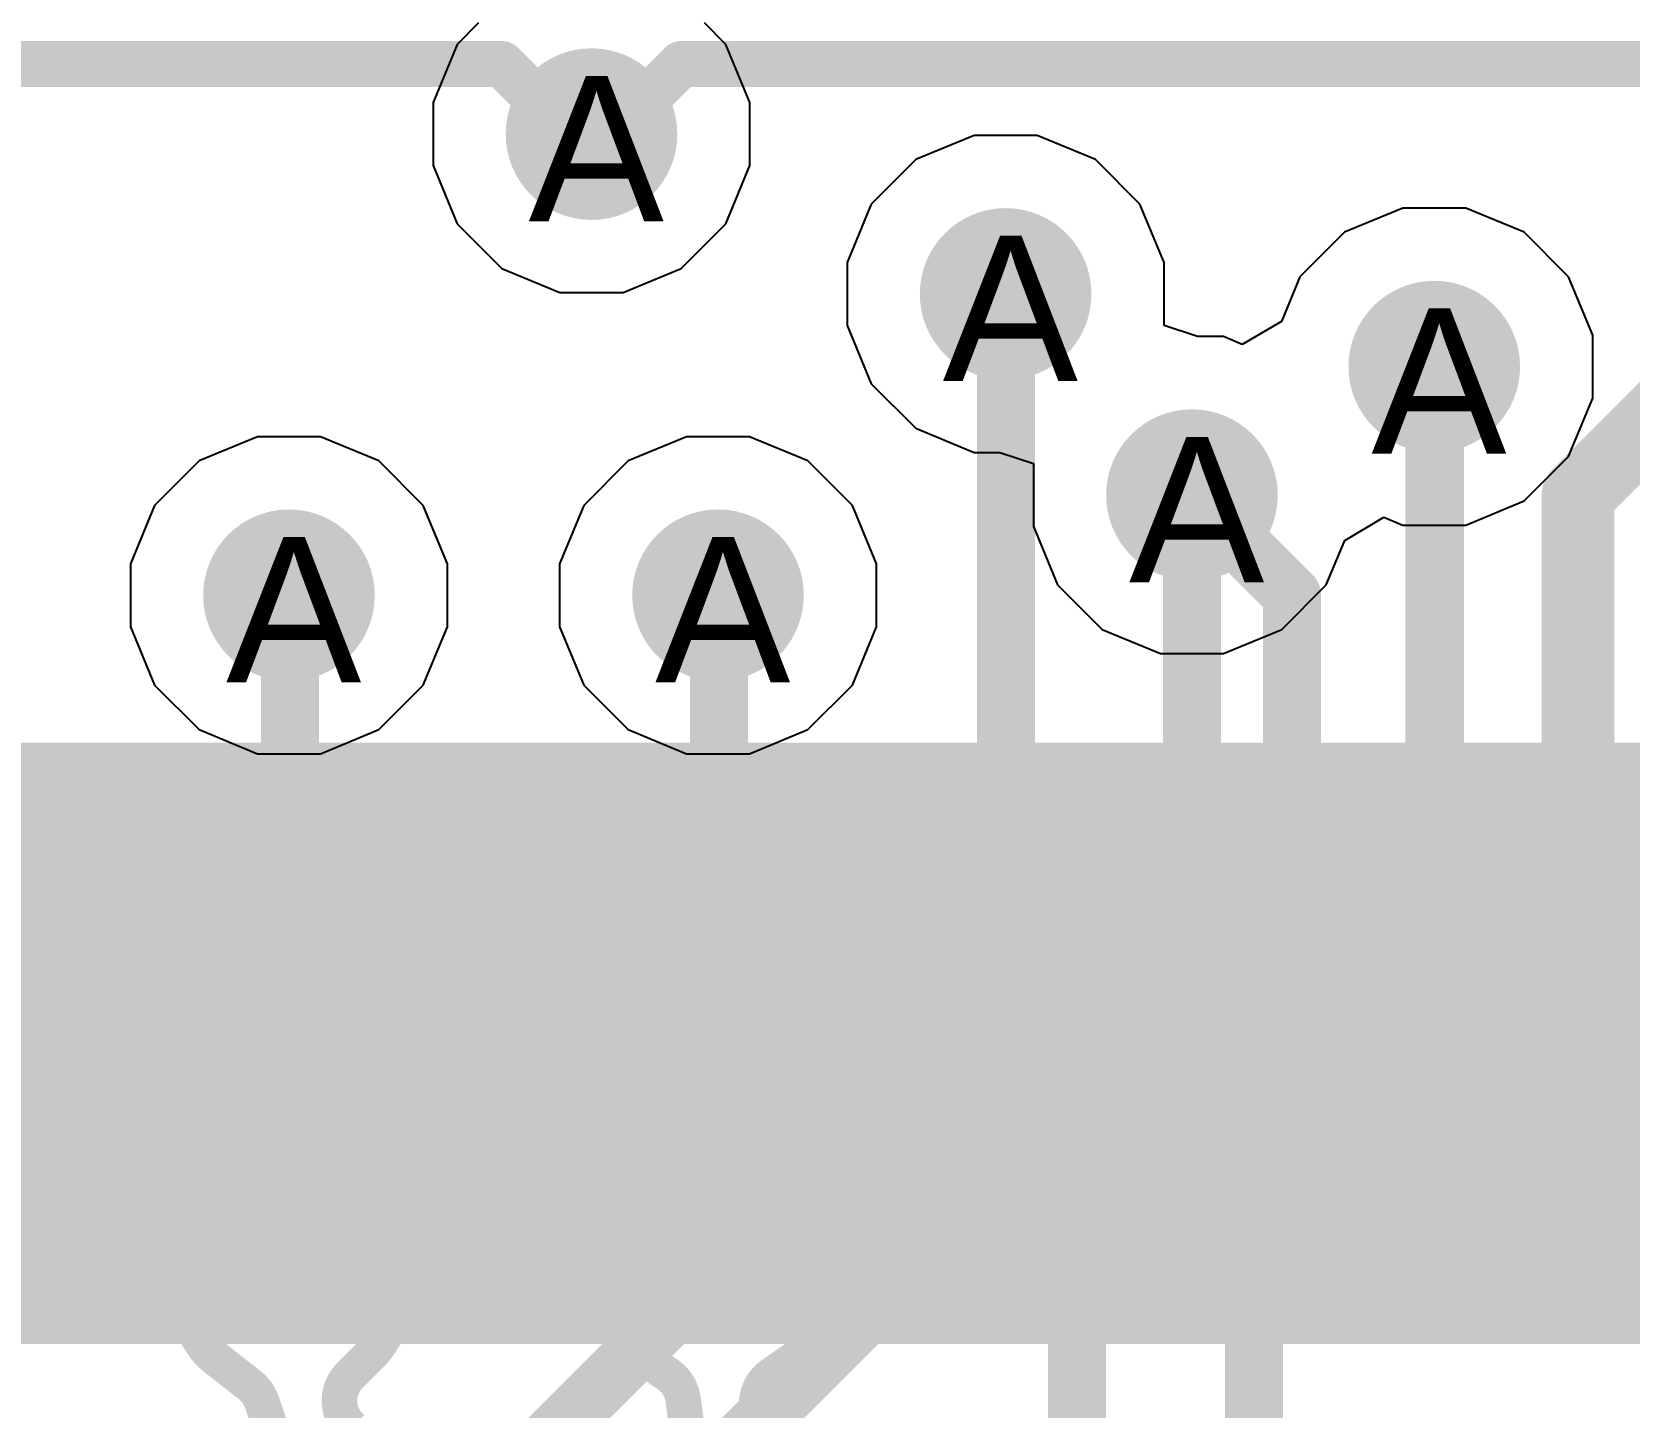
# Model space of a CAD drawing. Header units: inches. Extents: x 0 to 208, y 0 to 213.
# Drawn here: x 2.201 to 2.4208, y 3.9048 to 4.0941 of the extents above; entities that cross this region are included whole.
import ezdxf

# ---------------------------------------------------------------- set-up
doc = ezdxf.new("R2010")
doc.units = ezdxf.units.IN
doc.header["$MEASUREMENT"] = 0
for name, color, linetype in [('Bottom Layer', 5, 'Continuous'), ('Drill Drawing', 1, 'Continuous'), ('L2_GND1', 16, 'Continuous'), ('L3_SIG1', 76, 'Continuous'), ('L4_PWR', 90, 'Continuous'), ('L5_GND2', 156, 'Continuous'), ('L6_SIG2', 130, 'Continuous'), ('L7_GND3', 216, 'Continuous'), ('Top Layer', 1, 'Continuous'), ('Top Paste', 8, 'Continuous'), ('Top Solder', 216, 'Continuous'), ('Via Holes', 16, 'Continuous')]:
    doc.layers.add(name, color=color, linetype=linetype)
doc.styles.add('Arial', font='', dxfattribs={"height": 0.2})
doc.styles.get('Arial').set_extended_font_data('Arial')

# ---------------------------------------------------------------- blocks, each defined once
blk = doc.blocks.new('10029449_111RLF_7')
at = {"layer": 'Top Layer'}
for points in [[(-0.1437013, 0.15354335), (-0.1318903, 0.15354335), (-0.1318903, 0.07874025), (-0.1437013, 0.07874025)], [(-0.1240153, 0.15354335), (-0.1122043, 0.15354335), (-0.1122043, 0.07874025), (-0.1240153, 0.07874025)], [(-0.1043313, 0.15354335), (-0.0925203, 0.15354335), (-0.0925203, 0.07874025), (-0.1043313, 0.07874025)], [(-0.0846453, 0.15354335), (-0.0728343, 0.15354335), (-0.0728343, 0.07874025), (-0.0846453, 0.07874025)], [(-0.0649613, 0.15354335), (-0.0531503, 0.15354335), (-0.0531503, 0.07874025), (-0.0649613, 0.07874025)], [(-0.0452753, 0.15354335), (-0.0334643, 0.15354335), (-0.0334643, 0.07874025), (-0.0452753, 0.07874025)], [(-0.0255913, 0.15354335), (-0.0137803, 0.15354335), (-0.0137803, 0.07874025), (-0.0255913, 0.07874025)], [(-0.0059053, 0.15354335), (0.0059057, 0.15354335), (0.0059057, 0.07874025), (-0.0059053, 0.07874025)], [(0.0137787, 0.15354335), (0.0255897, 0.15354335), (0.0255897, 0.07874025), (0.0137787, 0.07874025)], [(0.0334647, 0.15354335), (0.0452757, 0.15354335), (0.0452757, 0.07874025), (0.0334647, 0.07874025)], [(0.0531507, 0.15354335), (0.0649617, 0.15354335), (0.0649617, 0.07874025), (0.0531507, 0.07874025)], [(0.0728347, 0.15354335), (0.0846457, 0.15354335), (0.0846457, 0.07874025), (0.0728347, 0.07874025)]]:
    blk.add_hatch(color=1, dxfattribs=at).paths.add_polyline_path(points)
at = {"layer": 'Top Paste'}
for points in [[(-0.1437013, 0.15354335), (-0.1318903, 0.15354335), (-0.1318903, 0.07874025), (-0.1437013, 0.07874025)], [(-0.1240153, 0.15354335), (-0.1122043, 0.15354335), (-0.1122043, 0.07874025), (-0.1240153, 0.07874025)], [(-0.1043313, 0.15354335), (-0.0925203, 0.15354335), (-0.0925203, 0.07874025), (-0.1043313, 0.07874025)], [(-0.0846453, 0.15354335), (-0.0728343, 0.15354335), (-0.0728343, 0.07874025), (-0.0846453, 0.07874025)], [(-0.0649613, 0.15354335), (-0.0531503, 0.15354335), (-0.0531503, 0.07874025), (-0.0649613, 0.07874025)], [(-0.0452753, 0.15354335), (-0.0334643, 0.15354335), (-0.0334643, 0.07874025), (-0.0452753, 0.07874025)], [(-0.0255913, 0.15354335), (-0.0137803, 0.15354335), (-0.0137803, 0.07874025), (-0.0255913, 0.07874025)], [(-0.0059053, 0.15354335), (0.0059057, 0.15354335), (0.0059057, 0.07874025), (-0.0059053, 0.07874025)], [(0.0137787, 0.15354335), (0.0255897, 0.15354335), (0.0255897, 0.07874025), (0.0137787, 0.07874025)], [(0.0334647, 0.15354335), (0.0452757, 0.15354335), (0.0452757, 0.07874025), (0.0334647, 0.07874025)], [(0.0531507, 0.15354335), (0.0649617, 0.15354335), (0.0649617, 0.07874025), (0.0531507, 0.07874025)], [(0.0728347, 0.15354335), (0.0846457, 0.15354335), (0.0846457, 0.07874025), (0.0728347, 0.07874025)]]:
    blk.add_hatch(color=8, dxfattribs=at).paths.add_polyline_path(points)
at = {"layer": 'Top Solder'}
for points in [[(-0.1477013, 0.15754335), (-0.1278903, 0.15754335), (-0.1278903, 0.07474025), (-0.1477013, 0.07474025)], [(-0.1280153, 0.15754335), (-0.1082043, 0.15754335), (-0.1082043, 0.07474025), (-0.1280153, 0.07474025)], [(-0.1083313, 0.15754335), (-0.0885203, 0.15754335), (-0.0885203, 0.07474025), (-0.1083313, 0.07474025)], [(-0.0886453, 0.15754335), (-0.0688343, 0.15754335), (-0.0688343, 0.07474025), (-0.0886453, 0.07474025)], [(-0.0689613, 0.15754335), (-0.0491503, 0.15754335), (-0.0491503, 0.07474025), (-0.0689613, 0.07474025)], [(-0.0492753, 0.15754335), (-0.0294643, 0.15754335), (-0.0294643, 0.07474025), (-0.0492753, 0.07474025)], [(-0.0295913, 0.15754335), (-0.0097803, 0.15754335), (-0.0097803, 0.07474025), (-0.0295913, 0.07474025)], [(-0.0099053, 0.15754335), (0.0099057, 0.15754335), (0.0099057, 0.07474025), (-0.0099053, 0.07474025)], [(0.0097787, 0.15754335), (0.0295897, 0.15754335), (0.0295897, 0.07474025), (0.0097787, 0.07474025)], [(0.0294647, 0.15754335), (0.0492757, 0.15754335), (0.0492757, 0.07474025), (0.0294647, 0.07474025)], [(0.0491507, 0.15754335), (0.0689617, 0.15754335), (0.0689617, 0.07474025), (0.0491507, 0.07474025)], [(0.0688347, 0.15754335), (0.0886457, 0.15754335), (0.0886457, 0.07474025), (0.0688347, 0.07474025)]]:
    blk.add_hatch(color=216, dxfattribs=at).paths.add_polyline_path(points)

msp = doc.modelspace()

# ---------------------------------------------------------------- hatches: boundary and pattern name
at = {"layer": 'Bottom Layer'}
h = msp.add_hatch(color=5, dxfattribs=at)
edge = h.paths.add_edge_path()
edge.add_arc((2.278, 4.08), 0.011811, 0, 360)
h = msp.add_hatch(color=5, dxfattribs=at)
edge = h.paths.add_edge_path()
edge.add_arc((2.3349998, 4.0580002), 0.011811, 0, 360)
h = msp.add_hatch(color=5, dxfattribs=at)
edge = h.paths.add_edge_path()
edge.add_arc((2.3939998, 4.0480002), 0.011811, 0, 360)
h = msp.add_hatch(color=5, dxfattribs=at)
edge = h.paths.add_edge_path()
edge.add_arc((2.3606458, 4.0303122), 0.011811, 0, 360)
h = msp.add_hatch(color=5, dxfattribs=at)
edge = h.paths.add_edge_path()
edge.add_arc((2.2363574, 4.0165302), 0.011811, 0, 360)
h = msp.add_hatch(color=5, dxfattribs=at)
edge = h.paths.add_edge_path()
edge.add_arc((2.2954134, 4.0165302), 0.011811, 0, 360)
at = {"layer": 'L2_GND1'}
h = msp.add_hatch(color=16, dxfattribs=at)
edge = h.paths.add_edge_path()
edge.add_arc((2.278, 4.08), 0.011811, 0, 360)
h = msp.add_hatch(color=16, dxfattribs=at)
edge = h.paths.add_edge_path()
edge.add_arc((2.3349998, 4.0580002), 0.011811, 0, 360)
h = msp.add_hatch(color=16, dxfattribs=at)
edge = h.paths.add_edge_path()
edge.add_arc((2.3939998, 4.0480002), 0.011811, 0, 360)
h = msp.add_hatch(color=16, dxfattribs=at)
edge = h.paths.add_edge_path()
edge.add_arc((2.3606458, 4.0303122), 0.011811, 0, 360)
h = msp.add_hatch(color=16, dxfattribs=at)
edge = h.paths.add_edge_path()
edge.add_arc((2.2363574, 4.0165302), 0.011811, 0, 360)
h = msp.add_hatch(color=16, dxfattribs=at)
edge = h.paths.add_edge_path()
edge.add_arc((2.2954134, 4.0165302), 0.011811, 0, 360)
at = {"layer": 'L3_SIG1'}
h = msp.add_hatch(color=76, dxfattribs=at)
edge = h.paths.add_edge_path()
edge.add_arc((2.278, 4.08), 0.011811, 0, 360)
h = msp.add_hatch(color=76, dxfattribs=at)
edge = h.paths.add_edge_path()
edge.add_arc((2.3349998, 4.0580002), 0.011811, 0, 360)
h = msp.add_hatch(color=76, dxfattribs=at)
edge = h.paths.add_edge_path()
edge.add_arc((2.3939998, 4.0480002), 0.011811, 0, 360)
h = msp.add_hatch(color=76, dxfattribs=at)
edge = h.paths.add_edge_path()
edge.add_arc((2.3606458, 4.0303122), 0.011811, 0, 360)
h = msp.add_hatch(color=76, dxfattribs=at)
edge = h.paths.add_edge_path()
edge.add_arc((2.2363574, 4.0165302), 0.011811, 0, 360)
h = msp.add_hatch(color=76, dxfattribs=at)
edge = h.paths.add_edge_path()
edge.add_arc((2.2954134, 4.0165302), 0.011811, 0, 360)
at = {"layer": 'L4_PWR'}
h = msp.add_hatch(color=90, dxfattribs=at)
edge = h.paths.add_edge_path()
edge.add_arc((2.278, 4.08), 0.011811, 0, 360)
h = msp.add_hatch(color=90, dxfattribs=at)
edge = h.paths.add_edge_path()
edge.add_arc((2.3349998, 4.0580002), 0.011811, 0, 360)
h = msp.add_hatch(color=90, dxfattribs=at)
edge = h.paths.add_edge_path()
edge.add_arc((2.3939998, 4.0480002), 0.011811, 0, 360)
h = msp.add_hatch(color=90, dxfattribs=at)
edge = h.paths.add_edge_path()
edge.add_arc((2.3606458, 4.0303122), 0.011811, 0, 360)
h = msp.add_hatch(color=90, dxfattribs=at)
edge = h.paths.add_edge_path()
edge.add_arc((2.2363574, 4.0165302), 0.011811, 0, 360)
h = msp.add_hatch(color=90, dxfattribs=at)
edge = h.paths.add_edge_path()
edge.add_arc((2.2954134, 4.0165302), 0.011811, 0, 360)
at = {"layer": 'L5_GND2'}
h = msp.add_hatch(color=156, dxfattribs=at)
edge = h.paths.add_edge_path()
edge.add_arc((2.278, 4.08), 0.011811, 0, 360)
h = msp.add_hatch(color=156, dxfattribs=at)
edge = h.paths.add_edge_path()
edge.add_arc((2.3349998, 4.0580002), 0.011811, 0, 360)
h = msp.add_hatch(color=156, dxfattribs=at)
edge = h.paths.add_edge_path()
edge.add_arc((2.3939998, 4.0480002), 0.011811, 0, 360)
h = msp.add_hatch(color=156, dxfattribs=at)
edge = h.paths.add_edge_path()
edge.add_arc((2.3606458, 4.0303122), 0.011811, 0, 360)
h = msp.add_hatch(color=156, dxfattribs=at)
edge = h.paths.add_edge_path()
edge.add_arc((2.2363574, 4.0165302), 0.011811, 0, 360)
h = msp.add_hatch(color=156, dxfattribs=at)
edge = h.paths.add_edge_path()
edge.add_arc((2.2954134, 4.0165302), 0.011811, 0, 360)
at = {"layer": 'L6_SIG2'}
h = msp.add_hatch(color=130, dxfattribs=at)
edge = h.paths.add_edge_path()
edge.add_arc((2.278, 4.08), 0.011811, 0, 360)
h = msp.add_hatch(color=130, dxfattribs=at)
edge = h.paths.add_edge_path()
edge.add_arc((2.3349998, 4.0580002), 0.011811, 0, 360)
h = msp.add_hatch(color=130, dxfattribs=at)
edge = h.paths.add_edge_path()
edge.add_arc((2.3939998, 4.0480002), 0.011811, 0, 360)
h = msp.add_hatch(color=130, dxfattribs=at)
edge = h.paths.add_edge_path()
edge.add_arc((2.3606458, 4.0303122), 0.011811, 0, 360)
h = msp.add_hatch(color=130, dxfattribs=at)
edge = h.paths.add_edge_path()
edge.add_arc((2.2363574, 4.0165302), 0.011811, 0, 360)
h = msp.add_hatch(color=130, dxfattribs=at)
edge = h.paths.add_edge_path()
edge.add_arc((2.2954134, 4.0165302), 0.011811, 0, 360)
at = {"layer": 'L7_GND3'}
h = msp.add_hatch(color=216, dxfattribs=at)
edge = h.paths.add_edge_path()
edge.add_arc((2.278, 4.08), 0.011811, 0, 360)
h = msp.add_hatch(color=216, dxfattribs=at)
edge = h.paths.add_edge_path()
edge.add_arc((2.3349998, 4.0580002), 0.011811, 0, 360)
h = msp.add_hatch(color=216, dxfattribs=at)
edge = h.paths.add_edge_path()
edge.add_arc((2.3939998, 4.0480002), 0.011811, 0, 360)
h = msp.add_hatch(color=216, dxfattribs=at)
edge = h.paths.add_edge_path()
edge.add_arc((2.3606458, 4.0303122), 0.011811, 0, 360)
h = msp.add_hatch(color=216, dxfattribs=at)
edge = h.paths.add_edge_path()
edge.add_arc((2.2363574, 4.0165302), 0.011811, 0, 360)
h = msp.add_hatch(color=216, dxfattribs=at)
edge = h.paths.add_edge_path()
edge.add_arc((2.2954134, 4.0165302), 0.011811, 0, 360)
at = {"layer": 'Top Layer'}
h = msp.add_hatch(color=1, dxfattribs=at)
edge = h.paths.add_edge_path()
edge.add_arc((2.278, 4.08), 0.011811, 0, 360)
h = msp.add_hatch(color=1, dxfattribs=at)
edge = h.paths.add_edge_path()
edge.add_arc((2.3349998, 4.0580002), 0.011811, 0, 360)
h = msp.add_hatch(color=1, dxfattribs=at)
edge = h.paths.add_edge_path()
edge.add_arc((2.3939998, 4.0480002), 0.011811, 0, 360)
h = msp.add_hatch(color=1, dxfattribs=at)
edge = h.paths.add_edge_path()
edge.add_arc((2.3606458, 4.0303122), 0.011811, 0, 360)
h = msp.add_hatch(color=1, dxfattribs=at)
edge = h.paths.add_edge_path()
edge.add_arc((2.2363574, 4.0165302), 0.011811, 0, 360)
h = msp.add_hatch(color=1, dxfattribs=at)
edge = h.paths.add_edge_path()
edge.add_arc((2.2954134, 4.0165302), 0.011811, 0, 360)
at = {"layer": 'Via Holes'}
h = msp.add_hatch(color=7, dxfattribs=at)
edge = h.paths.add_edge_path()
edge.add_arc((2.278, 4.08), 0.0059055, 0, 360)
h = msp.add_hatch(color=7, dxfattribs=at)
edge = h.paths.add_edge_path()
edge.add_arc((2.3349998, 4.0580002), 0.0059055, 0, 360)
h = msp.add_hatch(color=7, dxfattribs=at)
edge = h.paths.add_edge_path()
edge.add_arc((2.3939998, 4.0480002), 0.0059055, 0, 360)
h = msp.add_hatch(color=7, dxfattribs=at)
edge = h.paths.add_edge_path()
edge.add_arc((2.3606458, 4.0303122), 0.0059055, 0, 360)
h = msp.add_hatch(color=7, dxfattribs=at)
edge = h.paths.add_edge_path()
edge.add_arc((2.2363574, 4.0165302), 0.0059055, 0, 360)
h = msp.add_hatch(color=7, dxfattribs=at)
edge = h.paths.add_edge_path()
edge.add_arc((2.2954134, 4.0165302), 0.0059055, 0, 360)

# ---------------------------------------------------------------- linework, layer by layer
at = {"layer": 'Bottom Layer'}
for points in [[(2.1758756, 4.089646, 0.0063299, 0.0063299, 0), (2.2656459, 4.089646, 0.0063299, 0.0063299, 0)], [(2.2656459, 4.089646, 0.0063299, 0.0063299, 0), (2.2752919, 4.08, 0.0063299, 0.0063299, 0)], [(2.2752919, 4.08, 0.0063299, 0.0063299, 0), (2.278, 4.08, 0.0063299, 0.0063299, 0)], [(2.3349998, 4.0580002, 0.008, 0.008, 0), (2.3350558, 4.0579442, 0.008, 0.008, 0)], [(2.3350558, 3.9634162, 0.008, 0.008, 0), (2.3350558, 4.0579442, 0.008, 0.008, 0)], [(2.3939998, 3.9718538, 0.008, 0.008, 0), (2.3939998, 4.0480002, 0.008, 0.008, 0)], [(2.3606458, 3.9623286, 0.008, 0.008, 0), (2.3606458, 4.0303122, 0.008, 0.008, 0)], [(2.369189, 3.9221894, 0.008, 0.008, 0), (2.4529998, 4.0060002, 0.008, 0.008, 0)], [(2.3448239, 3.9226779, 0.008, 0.008, 0), (2.3939998, 3.9718538, 0.008, 0.008, 0)], [(2.188, 3.8163604, 0.008, 0.008, 0), (2.3350558, 3.9634162, 0.008, 0.008, 0)], [(2.2060949, 3.8077777, 0.008, 0.008, 0), (2.3606458, 3.9623286, 0.008, 0.008, 0)], [(2.3448239, 3.5476194, 0.008, 0.008, 0), (2.3448239, 3.9226779, 0.008, 0.008, 0)], [(2.369189, 3.4948326, 0.008, 0.008, 0), (2.369189, 3.9221894, 0.008, 0.008, 0)]]:
    msp.add_lwpolyline(points, format="xyseb", dxfattribs=at)
for points in [[(2.2640634, 4.089646, 0.0031649, 0.0031649, 1), (2.2672284, 4.089646, 0.0031649, 0.0031649, 1)], [(2.2640634, 4.089646, 0.0031649, 0.0031649, 1), (2.2672284, 4.089646, 0.0031649, 0.0031649, 1)], [(2.2737094, 4.08, 0.0031649, 0.0031649, 1), (2.2768744, 4.08, 0.0031649, 0.0031649, 1)], [(2.2737094, 4.08, 0.0031649, 0.0031649, 1), (2.2768744, 4.08, 0.0031649, 0.0031649, 1)], [(2.2764175, 4.08, 0.0031649, 0.0031649, 1), (2.2795825, 4.08, 0.0031649, 0.0031649, 1)], [(2.3329998, 4.0580002, 0.004, 0.004, 1), (2.3369998, 4.0580002, 0.004, 0.004, 1)], [(2.3330558, 4.0579442, 0.004, 0.004, 1), (2.3370558, 4.0579442, 0.004, 0.004, 1)], [(2.3330558, 4.0579442, 0.004, 0.004, 1), (2.3370558, 4.0579442, 0.004, 0.004, 1)], [(2.3919998, 4.0480002, 0.004, 0.004, 1), (2.3959998, 4.0480002, 0.004, 0.004, 1)], [(2.3586458, 4.0303122, 0.004, 0.004, 1), (2.3626458, 4.0303122, 0.004, 0.004, 1)], [(2.3919998, 3.9718538, 0.004, 0.004, 1), (2.3959998, 3.9718538, 0.004, 0.004, 1)], [(2.3919998, 3.9718538, 0.004, 0.004, 1), (2.3959998, 3.9718538, 0.004, 0.004, 1)], [(2.3330558, 3.9634162, 0.004, 0.004, 1), (2.3370558, 3.9634162, 0.004, 0.004, 1)], [(2.3330558, 3.9634162, 0.004, 0.004, 1), (2.3370558, 3.9634162, 0.004, 0.004, 1)], [(2.3586458, 3.9623286, 0.004, 0.004, 1), (2.3626458, 3.9623286, 0.004, 0.004, 1)], [(2.3586458, 3.9623286, 0.004, 0.004, 1), (2.3626458, 3.9623286, 0.004, 0.004, 1)], [(2.3428239, 3.9226779, 0.004, 0.004, 1), (2.3468239, 3.9226779, 0.004, 0.004, 1)], [(2.3428239, 3.9226779, 0.004, 0.004, 1), (2.3468239, 3.9226779, 0.004, 0.004, 1)], [(2.367189, 3.9221894, 0.004, 0.004, 1), (2.371189, 3.9221894, 0.004, 0.004, 1)], [(2.367189, 3.9221894, 0.004, 0.004, 1), (2.371189, 3.9221894, 0.004, 0.004, 1)]]:
    msp.add_lwpolyline(points, format="xyseb", close=True, dxfattribs=at)
at = {"layer": 'L2_GND1'}
for p, q in [((2.2624656, 4.095311), (2.2595095, 4.0923549)), ((2.2964905, 4.0923549), (2.2935344, 4.095311)), ((2.2595095, 4.0923549), (2.256189, 4.0843385)), ((2.299811, 4.0843385), (2.2964905, 4.0923549)), ((2.256189, 4.0843385), (2.256189, 4.0756615)), ((2.299811, 4.0756615), (2.299811, 4.0843385)), ((2.3306613, 4.0798112), (2.3226449, 4.0764907)), ((2.3393383, 4.0798112), (2.3306613, 4.0798112)), ((2.3473547, 4.0764907), (2.3393383, 4.0798112)), ((2.3226449, 4.0764907), (2.3165093, 4.0703551)), ((2.3534903, 4.0703551), (2.3473547, 4.0764907)), ((2.256189, 4.0756615), (2.2595095, 4.0676451)), ((2.2964905, 4.0676451), (2.299811, 4.0756615)), ((2.3165093, 4.0703551), (2.3131888, 4.0623387)), ((2.3568108, 4.0623387), (2.3534903, 4.0703551)), ((2.3896613, 4.0698112), (2.3816449, 4.0664907)), ((2.3983383, 4.0698112), (2.3896613, 4.0698112)), ((2.4063547, 4.0664907), (2.3983383, 4.0698112)), ((2.2595095, 4.0676451), (2.2656451, 4.0615095)), ((2.2903549, 4.0615095), (2.2964905, 4.0676451)), ((2.3816449, 4.0664907), (2.3755093, 4.0603551)), ((2.4124903, 4.0603551), (2.4063547, 4.0664907)), ((2.2656451, 4.0615095), (2.2736615, 4.058189)), ((2.2823385, 4.058189), (2.2903549, 4.0615095)), ((2.3131888, 4.0623387), (2.3131888, 4.0536617)), ((2.3568108, 4.0567426), (2.3568108, 4.0623387)), ((2.3755093, 4.0603551), (2.372971, 4.054227)), ((2.4158108, 4.0523387), (2.4124903, 4.0603551)), ((2.2736615, 4.058189), (2.2823385, 4.058189)), ((2.3568109, 4.0536617), (2.3568108, 4.0567426)), ((2.372971, 4.054227), (2.3675694, 4.0510524)), ((2.3131888, 4.0536617), (2.3165093, 4.0456453)), ((2.3614302, 4.0521232), (2.3568109, 4.0536617)), ((2.3649843, 4.0521232), (2.3614302, 4.0521232)), ((2.3675694, 4.0510524), (2.3649843, 4.0521232)), ((2.4158108, 4.0436617), (2.4158108, 4.0523387)), ((2.3165093, 4.0456453), (2.3226449, 4.0395097)), ((2.4124903, 4.0356453), (2.4158108, 4.0436617)), ((2.3226449, 4.0395097), (2.3306613, 4.0361892)), ((2.2320189, 4.0383412), (2.2240025, 4.0350207)), ((2.2406959, 4.0383412), (2.2320189, 4.0383412)), ((2.2487123, 4.0350207), (2.2406959, 4.0383412)), ((2.2910749, 4.0383412), (2.2830585, 4.0350207)), ((2.2997519, 4.0383412), (2.2910749, 4.0383412)), ((2.3077683, 4.0350207), (2.2997519, 4.0383412)), ((2.3306613, 4.0361892), (2.3342154, 4.0361892)), ((2.3342154, 4.0361892), (2.3388347, 4.0346507)), ((2.2240025, 4.0350207), (2.2178669, 4.0288851)), ((2.2548479, 4.0288851), (2.2487123, 4.0350207)), ((2.2830585, 4.0350207), (2.2769229, 4.0288851)), ((2.3139039, 4.0288851), (2.3077683, 4.0350207)), ((2.3388347, 4.0346507), (2.3388348, 4.0315698)), ((2.4063547, 4.0295097), (2.4124903, 4.0356453)), ((2.3388348, 4.0315698), (2.3388348, 4.0259737)), ((2.2178669, 4.0288851), (2.2145464, 4.0208687)), ((2.2581684, 4.0208687), (2.2548479, 4.0288851)), ((2.2769229, 4.0288851), (2.2736024, 4.0208687)), ((2.3172244, 4.0208687), (2.3139039, 4.0288851)), ((2.3983383, 4.0261892), (2.4063547, 4.0295097)), ((2.3388348, 4.0259737), (2.3421553, 4.0179573)), ((2.3816746, 4.0240854), (2.3870762, 4.02726)), ((2.3870762, 4.02726), (2.3896613, 4.0261892)), ((2.3896613, 4.0261892), (2.3983383, 4.0261892)), ((2.3791363, 4.0179573), (2.3816746, 4.0240854)), ((2.2145464, 4.0208687), (2.2145464, 4.0121917)), ((2.2581684, 4.0121917), (2.2581684, 4.0208687)), ((2.2736024, 4.0208687), (2.2736024, 4.0121917)), ((2.3172244, 4.0121917), (2.3172244, 4.0208687)), ((2.3421553, 4.0179573), (2.3482909, 4.0118217)), ((2.3730007, 4.0118217), (2.3791363, 4.0179573)), ((2.2145464, 4.0121917), (2.2178669, 4.0041753)), ((2.2548479, 4.0041753), (2.2581684, 4.0121917)), ((2.2736024, 4.0121917), (2.2769229, 4.0041753)), ((2.3139039, 4.0041753), (2.3172244, 4.0121917)), ((2.3482909, 4.0118217), (2.3563073, 4.0085012)), ((2.3649843, 4.0085012), (2.3730007, 4.0118217)), ((2.3563073, 4.0085012), (2.3649843, 4.0085012)), ((2.2178669, 4.0041753), (2.2240025, 3.9980397)), ((2.2487123, 3.9980397), (2.2548479, 4.0041753)), ((2.2769229, 4.0041753), (2.2830585, 3.9980397)), ((2.3077683, 3.9980397), (2.3139039, 4.0041753)), ((2.2240025, 3.9980397), (2.2320189, 3.9947192)), ((2.2406959, 3.9947192), (2.2487123, 3.9980397)), ((2.2830585, 3.9980397), (2.2910749, 3.9947192)), ((2.2997519, 3.9947192), (2.3077683, 3.9980397)), ((2.2320189, 3.9947192), (2.2406959, 3.9947192)), ((2.2910749, 3.9947192), (2.2997519, 3.9947192))]:
    msp.add_line(p, q, dxfattribs=at)
at = {"layer": 'L3_SIG1'}
for p, q in [((2.2624656, 4.095311), (2.2595095, 4.0923549)), ((2.2964905, 4.0923549), (2.2935344, 4.095311)), ((2.2595095, 4.0923549), (2.256189, 4.0843385)), ((2.299811, 4.0843385), (2.2964905, 4.0923549)), ((2.256189, 4.0843385), (2.256189, 4.0756615)), ((2.299811, 4.0756615), (2.299811, 4.0843385)), ((2.3306613, 4.0798112), (2.3226449, 4.0764907)), ((2.3393383, 4.0798112), (2.3306613, 4.0798112)), ((2.3473547, 4.0764907), (2.3393383, 4.0798112)), ((2.3226449, 4.0764907), (2.3165093, 4.0703551)), ((2.3534903, 4.0703551), (2.3473547, 4.0764907)), ((2.256189, 4.0756615), (2.2595095, 4.0676451)), ((2.2964905, 4.0676451), (2.299811, 4.0756615)), ((2.3165093, 4.0703551), (2.3131888, 4.0623387)), ((2.3568108, 4.0623387), (2.3534903, 4.0703551)), ((2.3896613, 4.0698112), (2.3816449, 4.0664907)), ((2.3983383, 4.0698112), (2.3896613, 4.0698112)), ((2.4063547, 4.0664907), (2.3983383, 4.0698112)), ((2.2595095, 4.0676451), (2.2656451, 4.0615095)), ((2.2903549, 4.0615095), (2.2964905, 4.0676451)), ((2.3816449, 4.0664907), (2.3755093, 4.0603551)), ((2.4124903, 4.0603551), (2.4063547, 4.0664907)), ((2.2656451, 4.0615095), (2.2736615, 4.058189)), ((2.2823385, 4.058189), (2.2903549, 4.0615095)), ((2.3131888, 4.0623387), (2.3131888, 4.0536617)), ((2.3568108, 4.0567426), (2.3568108, 4.0623387)), ((2.3755093, 4.0603551), (2.372971, 4.054227)), ((2.4158108, 4.0523387), (2.4124903, 4.0603551)), ((2.2736615, 4.058189), (2.2823385, 4.058189)), ((2.3568109, 4.0536617), (2.3568108, 4.0567426)), ((2.372971, 4.054227), (2.3675694, 4.0510524)), ((2.3131888, 4.0536617), (2.3165093, 4.0456453)), ((2.3614302, 4.0521232), (2.3568109, 4.0536617)), ((2.3649843, 4.0521232), (2.3614302, 4.0521232)), ((2.3675694, 4.0510524), (2.3649843, 4.0521232)), ((2.4158108, 4.0436617), (2.4158108, 4.0523387)), ((2.3165093, 4.0456453), (2.3226449, 4.0395097)), ((2.4124903, 4.0356453), (2.4158108, 4.0436617)), ((2.3226449, 4.0395097), (2.3306613, 4.0361892)), ((2.3306613, 4.0361892), (2.3342154, 4.0361892)), ((2.3342154, 4.0361892), (2.3388347, 4.0346507)), ((2.3388347, 4.0346507), (2.3388348, 4.0315698)), ((2.4063547, 4.0295097), (2.4124903, 4.0356453)), ((2.3388348, 4.0315698), (2.3388348, 4.0259737)), ((2.3983383, 4.0261892), (2.4063547, 4.0295097)), ((2.3388348, 4.0259737), (2.3421553, 4.0179573)), ((2.3816746, 4.0240854), (2.3870762, 4.02726)), ((2.3870762, 4.02726), (2.3896613, 4.0261892)), ((2.3896613, 4.0261892), (2.3983383, 4.0261892)), ((2.3791363, 4.0179573), (2.3816746, 4.0240854)), ((2.3421553, 4.0179573), (2.3482909, 4.0118217)), ((2.3730007, 4.0118217), (2.3791363, 4.0179573)), ((2.3482909, 4.0118217), (2.3563073, 4.0085012)), ((2.3649843, 4.0085012), (2.3730007, 4.0118217)), ((2.3563073, 4.0085012), (2.3649843, 4.0085012))]:
    msp.add_line(p, q, dxfattribs=at)
at = {"layer": 'L4_PWR'}
for p, q in [((2.2624656, 4.095311), (2.2595095, 4.0923549)), ((2.2964905, 4.0923549), (2.2935344, 4.095311)), ((2.2595095, 4.0923549), (2.256189, 4.0843385)), ((2.299811, 4.0843385), (2.2964905, 4.0923549)), ((2.256189, 4.0843385), (2.256189, 4.0756615)), ((2.299811, 4.0756615), (2.299811, 4.0843385)), ((2.3306613, 4.0798112), (2.3226449, 4.0764907)), ((2.3393383, 4.0798112), (2.3306613, 4.0798112)), ((2.3473547, 4.0764907), (2.3393383, 4.0798112)), ((2.3226449, 4.0764907), (2.3165093, 4.0703551)), ((2.3534903, 4.0703551), (2.3473547, 4.0764907)), ((2.256189, 4.0756615), (2.2595095, 4.0676451)), ((2.2964905, 4.0676451), (2.299811, 4.0756615)), ((2.3165093, 4.0703551), (2.3131888, 4.0623387)), ((2.3568108, 4.0623387), (2.3534903, 4.0703551)), ((2.3896613, 4.0698112), (2.3816449, 4.0664907)), ((2.3983383, 4.0698112), (2.3896613, 4.0698112)), ((2.4063547, 4.0664907), (2.3983383, 4.0698112)), ((2.2595095, 4.0676451), (2.2656451, 4.0615095)), ((2.2903549, 4.0615095), (2.2964905, 4.0676451)), ((2.3816449, 4.0664907), (2.3755093, 4.0603551)), ((2.4124903, 4.0603551), (2.4063547, 4.0664907)), ((2.2656451, 4.0615095), (2.2736615, 4.058189)), ((2.2823385, 4.058189), (2.2903549, 4.0615095)), ((2.3131888, 4.0623387), (2.3131888, 4.0536617)), ((2.3568108, 4.0567426), (2.3568108, 4.0623387)), ((2.3755093, 4.0603551), (2.372971, 4.054227)), ((2.4158108, 4.0523387), (2.4124903, 4.0603551)), ((2.2736615, 4.058189), (2.2823385, 4.058189)), ((2.3568109, 4.0536617), (2.3568108, 4.0567426)), ((2.372971, 4.054227), (2.3675694, 4.0510524)), ((2.3131888, 4.0536617), (2.3165093, 4.0456453)), ((2.3614302, 4.0521232), (2.3568109, 4.0536617)), ((2.3649843, 4.0521232), (2.3614302, 4.0521232)), ((2.3675694, 4.0510524), (2.3649843, 4.0521232)), ((2.4158108, 4.0436617), (2.4158108, 4.0523387)), ((2.3165093, 4.0456453), (2.3226449, 4.0395097)), ((2.4124903, 4.0356453), (2.4158108, 4.0436617)), ((2.3226449, 4.0395097), (2.3306613, 4.0361892)), ((2.2320189, 4.0383412), (2.2240025, 4.0350207)), ((2.2406959, 4.0383412), (2.2320189, 4.0383412)), ((2.2487123, 4.0350207), (2.2406959, 4.0383412)), ((2.2910749, 4.0383412), (2.2830585, 4.0350207)), ((2.2997519, 4.0383412), (2.2910749, 4.0383412)), ((2.3077683, 4.0350207), (2.2997519, 4.0383412)), ((2.3306613, 4.0361892), (2.3342154, 4.0361892)), ((2.3342154, 4.0361892), (2.3388347, 4.0346507)), ((2.2240025, 4.0350207), (2.2178669, 4.0288851)), ((2.2548479, 4.0288851), (2.2487123, 4.0350207)), ((2.2830585, 4.0350207), (2.2769229, 4.0288851)), ((2.3139039, 4.0288851), (2.3077683, 4.0350207)), ((2.3388347, 4.0346507), (2.3388348, 4.0315698)), ((2.4063547, 4.0295097), (2.4124903, 4.0356453)), ((2.3388348, 4.0315698), (2.3388348, 4.0259737)), ((2.2178669, 4.0288851), (2.2145464, 4.0208687)), ((2.2581684, 4.0208687), (2.2548479, 4.0288851)), ((2.2769229, 4.0288851), (2.2736024, 4.0208687)), ((2.3172244, 4.0208687), (2.3139039, 4.0288851)), ((2.3983383, 4.0261892), (2.4063547, 4.0295097)), ((2.3388348, 4.0259737), (2.3421553, 4.0179573)), ((2.3816746, 4.0240854), (2.3870762, 4.02726)), ((2.3870762, 4.02726), (2.3896613, 4.0261892)), ((2.3896613, 4.0261892), (2.3983383, 4.0261892)), ((2.3791363, 4.0179573), (2.3816746, 4.0240854)), ((2.2145464, 4.0208687), (2.2145464, 4.0121917)), ((2.2581684, 4.0121917), (2.2581684, 4.0208687)), ((2.2736024, 4.0208687), (2.2736024, 4.0121917)), ((2.3172244, 4.0121917), (2.3172244, 4.0208687)), ((2.3421553, 4.0179573), (2.3482909, 4.0118217)), ((2.3730007, 4.0118217), (2.3791363, 4.0179573)), ((2.2145464, 4.0121917), (2.2178669, 4.0041753)), ((2.2548479, 4.0041753), (2.2581684, 4.0121917)), ((2.2736024, 4.0121917), (2.2769229, 4.0041753)), ((2.3139039, 4.0041753), (2.3172244, 4.0121917)), ((2.3482909, 4.0118217), (2.3563073, 4.0085012)), ((2.3649843, 4.0085012), (2.3730007, 4.0118217)), ((2.3563073, 4.0085012), (2.3649843, 4.0085012)), ((2.2178669, 4.0041753), (2.2240025, 3.9980397)), ((2.2487123, 3.9980397), (2.2548479, 4.0041753)), ((2.2769229, 4.0041753), (2.2830585, 3.9980397)), ((2.3077683, 3.9980397), (2.3139039, 4.0041753)), ((2.2240025, 3.9980397), (2.2320189, 3.9947192)), ((2.2406959, 3.9947192), (2.2487123, 3.9980397)), ((2.2830585, 3.9980397), (2.2910749, 3.9947192)), ((2.2997519, 3.9947192), (2.3077683, 3.9980397)), ((2.2320189, 3.9947192), (2.2406959, 3.9947192)), ((2.2910749, 3.9947192), (2.2997519, 3.9947192))]:
    msp.add_line(p, q, dxfattribs=at)
at = {"layer": 'L5_GND2'}
for p, q in [((2.2624656, 4.095311), (2.2595095, 4.0923549)), ((2.2964905, 4.0923549), (2.2935344, 4.095311)), ((2.2595095, 4.0923549), (2.256189, 4.0843385)), ((2.299811, 4.0843385), (2.2964905, 4.0923549)), ((2.256189, 4.0843385), (2.256189, 4.0756615)), ((2.299811, 4.0756615), (2.299811, 4.0843385)), ((2.3306613, 4.0798112), (2.3226449, 4.0764907)), ((2.3393383, 4.0798112), (2.3306613, 4.0798112)), ((2.3473547, 4.0764907), (2.3393383, 4.0798112)), ((2.3226449, 4.0764907), (2.3165093, 4.0703551)), ((2.3534903, 4.0703551), (2.3473547, 4.0764907)), ((2.256189, 4.0756615), (2.2595095, 4.0676451)), ((2.2964905, 4.0676451), (2.299811, 4.0756615)), ((2.3165093, 4.0703551), (2.3131888, 4.0623387)), ((2.3568108, 4.0623387), (2.3534903, 4.0703551)), ((2.3896613, 4.0698112), (2.3816449, 4.0664907)), ((2.3983383, 4.0698112), (2.3896613, 4.0698112)), ((2.4063547, 4.0664907), (2.3983383, 4.0698112)), ((2.2595095, 4.0676451), (2.2656451, 4.0615095)), ((2.2903549, 4.0615095), (2.2964905, 4.0676451)), ((2.3816449, 4.0664907), (2.3755093, 4.0603551)), ((2.4124903, 4.0603551), (2.4063547, 4.0664907)), ((2.2656451, 4.0615095), (2.2736615, 4.058189)), ((2.2823385, 4.058189), (2.2903549, 4.0615095)), ((2.3131888, 4.0623387), (2.3131888, 4.0536617)), ((2.3568108, 4.0567426), (2.3568108, 4.0623387)), ((2.3755093, 4.0603551), (2.372971, 4.054227)), ((2.4158108, 4.0523387), (2.4124903, 4.0603551)), ((2.2736615, 4.058189), (2.2823385, 4.058189)), ((2.3568109, 4.0536617), (2.3568108, 4.0567426)), ((2.372971, 4.054227), (2.3675694, 4.0510524)), ((2.3131888, 4.0536617), (2.3165093, 4.0456453)), ((2.3614302, 4.0521232), (2.3568109, 4.0536617)), ((2.3649843, 4.0521232), (2.3614302, 4.0521232)), ((2.3675694, 4.0510524), (2.3649843, 4.0521232)), ((2.4158108, 4.0436617), (2.4158108, 4.0523387)), ((2.3165093, 4.0456453), (2.3226449, 4.0395097)), ((2.4124903, 4.0356453), (2.4158108, 4.0436617)), ((2.3226449, 4.0395097), (2.3306613, 4.0361892)), ((2.3306613, 4.0361892), (2.3342154, 4.0361892)), ((2.3342154, 4.0361892), (2.3388347, 4.0346507)), ((2.3388347, 4.0346507), (2.3388348, 4.0315698)), ((2.4063547, 4.0295097), (2.4124903, 4.0356453)), ((2.3388348, 4.0315698), (2.3388348, 4.0259737)), ((2.3983383, 4.0261892), (2.4063547, 4.0295097)), ((2.3388348, 4.0259737), (2.3421553, 4.0179573)), ((2.3816746, 4.0240854), (2.3870762, 4.02726)), ((2.3870762, 4.02726), (2.3896613, 4.0261892)), ((2.3896613, 4.0261892), (2.3983383, 4.0261892)), ((2.3791363, 4.0179573), (2.3816746, 4.0240854)), ((2.3421553, 4.0179573), (2.3482909, 4.0118217)), ((2.3730007, 4.0118217), (2.3791363, 4.0179573)), ((2.3482909, 4.0118217), (2.3563073, 4.0085012)), ((2.3649843, 4.0085012), (2.3730007, 4.0118217)), ((2.3563073, 4.0085012), (2.3649843, 4.0085012))]:
    msp.add_line(p, q, dxfattribs=at)
at = {"layer": 'L6_SIG2'}
for p, q in [((2.2624656, 4.095311), (2.2595095, 4.0923549)), ((2.2964905, 4.0923549), (2.2935344, 4.095311)), ((2.2595095, 4.0923549), (2.256189, 4.0843385)), ((2.299811, 4.0843385), (2.2964905, 4.0923549)), ((2.256189, 4.0843385), (2.256189, 4.0756615)), ((2.299811, 4.0756615), (2.299811, 4.0843385)), ((2.3306613, 4.0798112), (2.3226449, 4.0764907)), ((2.3393383, 4.0798112), (2.3306613, 4.0798112)), ((2.3473547, 4.0764907), (2.3393383, 4.0798112)), ((2.3226449, 4.0764907), (2.3165093, 4.0703551)), ((2.3534903, 4.0703551), (2.3473547, 4.0764907)), ((2.256189, 4.0756615), (2.2595095, 4.0676451)), ((2.2964905, 4.0676451), (2.299811, 4.0756615)), ((2.3165093, 4.0703551), (2.3131888, 4.0623387)), ((2.3568108, 4.0623387), (2.3534903, 4.0703551)), ((2.3896613, 4.0698112), (2.3816449, 4.0664907)), ((2.3983383, 4.0698112), (2.3896613, 4.0698112)), ((2.4063547, 4.0664907), (2.3983383, 4.0698112)), ((2.2595095, 4.0676451), (2.2656451, 4.0615095)), ((2.2903549, 4.0615095), (2.2964905, 4.0676451)), ((2.3816449, 4.0664907), (2.3755093, 4.0603551)), ((2.4124903, 4.0603551), (2.4063547, 4.0664907)), ((2.2656451, 4.0615095), (2.2736615, 4.058189)), ((2.2823385, 4.058189), (2.2903549, 4.0615095)), ((2.3131888, 4.0623387), (2.3131888, 4.0536617)), ((2.3568108, 4.0567426), (2.3568108, 4.0623387)), ((2.3755093, 4.0603551), (2.372971, 4.054227)), ((2.4158108, 4.0523387), (2.4124903, 4.0603551)), ((2.2736615, 4.058189), (2.2823385, 4.058189)), ((2.3568109, 4.0536617), (2.3568108, 4.0567426)), ((2.372971, 4.054227), (2.3675694, 4.0510524)), ((2.3131888, 4.0536617), (2.3165093, 4.0456453)), ((2.3614302, 4.0521232), (2.3568109, 4.0536617)), ((2.3649843, 4.0521232), (2.3614302, 4.0521232)), ((2.3675694, 4.0510524), (2.3649843, 4.0521232)), ((2.4158108, 4.0436617), (2.4158108, 4.0523387)), ((2.3165093, 4.0456453), (2.3226449, 4.0395097)), ((2.4124903, 4.0356453), (2.4158108, 4.0436617)), ((2.3226449, 4.0395097), (2.3306613, 4.0361892)), ((2.3306613, 4.0361892), (2.3342154, 4.0361892)), ((2.3342154, 4.0361892), (2.3388347, 4.0346507)), ((2.3388347, 4.0346507), (2.3388348, 4.0315698)), ((2.4063547, 4.0295097), (2.4124903, 4.0356453)), ((2.3388348, 4.0315698), (2.3388348, 4.0259737)), ((2.3983383, 4.0261892), (2.4063547, 4.0295097)), ((2.3388348, 4.0259737), (2.3421553, 4.0179573)), ((2.3816746, 4.0240854), (2.3870762, 4.02726)), ((2.3870762, 4.02726), (2.3896613, 4.0261892)), ((2.3896613, 4.0261892), (2.3983383, 4.0261892)), ((2.3791363, 4.0179573), (2.3816746, 4.0240854)), ((2.3421553, 4.0179573), (2.3482909, 4.0118217)), ((2.3730007, 4.0118217), (2.3791363, 4.0179573)), ((2.3482909, 4.0118217), (2.3563073, 4.0085012)), ((2.3649843, 4.0085012), (2.3730007, 4.0118217)), ((2.3563073, 4.0085012), (2.3649843, 4.0085012))]:
    msp.add_line(p, q, dxfattribs=at)
at = {"layer": 'L7_GND3'}
for p, q in [((2.2624656, 4.095311), (2.2595095, 4.0923549)), ((2.2964905, 4.0923549), (2.2935344, 4.095311)), ((2.2595095, 4.0923549), (2.256189, 4.0843385)), ((2.299811, 4.0843385), (2.2964905, 4.0923549)), ((2.256189, 4.0843385), (2.256189, 4.0756615)), ((2.299811, 4.0756615), (2.299811, 4.0843385)), ((2.3306613, 4.0798112), (2.3226449, 4.0764907)), ((2.3393383, 4.0798112), (2.3306613, 4.0798112)), ((2.3473547, 4.0764907), (2.3393383, 4.0798112)), ((2.3226449, 4.0764907), (2.3165093, 4.0703551)), ((2.3534903, 4.0703551), (2.3473547, 4.0764907)), ((2.256189, 4.0756615), (2.2595095, 4.0676451)), ((2.2964905, 4.0676451), (2.299811, 4.0756615)), ((2.3165093, 4.0703551), (2.3131888, 4.0623387)), ((2.3568108, 4.0623387), (2.3534903, 4.0703551)), ((2.3896613, 4.0698112), (2.3816449, 4.0664907)), ((2.3983383, 4.0698112), (2.3896613, 4.0698112)), ((2.4063547, 4.0664907), (2.3983383, 4.0698112)), ((2.2595095, 4.0676451), (2.2656451, 4.0615095)), ((2.2903549, 4.0615095), (2.2964905, 4.0676451)), ((2.3816449, 4.0664907), (2.3755093, 4.0603551)), ((2.4124903, 4.0603551), (2.4063547, 4.0664907)), ((2.2656451, 4.0615095), (2.2736615, 4.058189)), ((2.2823385, 4.058189), (2.2903549, 4.0615095)), ((2.3131888, 4.0623387), (2.3131888, 4.0536617)), ((2.3568108, 4.0567426), (2.3568108, 4.0623387)), ((2.3755093, 4.0603551), (2.372971, 4.054227)), ((2.4158108, 4.0523387), (2.4124903, 4.0603551)), ((2.2736615, 4.058189), (2.2823385, 4.058189)), ((2.3568109, 4.0536617), (2.3568108, 4.0567426)), ((2.372971, 4.054227), (2.3675694, 4.0510524)), ((2.3131888, 4.0536617), (2.3165093, 4.0456453)), ((2.3614302, 4.0521232), (2.3568109, 4.0536617)), ((2.3649843, 4.0521232), (2.3614302, 4.0521232)), ((2.3675694, 4.0510524), (2.3649843, 4.0521232)), ((2.4158108, 4.0436617), (2.4158108, 4.0523387)), ((2.3165093, 4.0456453), (2.3226449, 4.0395097)), ((2.4124903, 4.0356453), (2.4158108, 4.0436617)), ((2.3226449, 4.0395097), (2.3306613, 4.0361892)), ((2.3306613, 4.0361892), (2.3342154, 4.0361892)), ((2.3342154, 4.0361892), (2.3388347, 4.0346507)), ((2.3388347, 4.0346507), (2.3388348, 4.0315698)), ((2.4063547, 4.0295097), (2.4124903, 4.0356453)), ((2.3388348, 4.0315698), (2.3388348, 4.0259737)), ((2.3983383, 4.0261892), (2.4063547, 4.0295097)), ((2.3388348, 4.0259737), (2.3421553, 4.0179573)), ((2.3816746, 4.0240854), (2.3870762, 4.02726)), ((2.3870762, 4.02726), (2.3896613, 4.0261892)), ((2.3896613, 4.0261892), (2.3983383, 4.0261892)), ((2.3791363, 4.0179573), (2.3816746, 4.0240854)), ((2.3421553, 4.0179573), (2.3482909, 4.0118217)), ((2.3730007, 4.0118217), (2.3791363, 4.0179573)), ((2.3482909, 4.0118217), (2.3563073, 4.0085012)), ((2.3649843, 4.0085012), (2.3730007, 4.0118217)), ((2.3563073, 4.0085012), (2.3649843, 4.0085012))]:
    msp.add_line(p, q, dxfattribs=at)
at = {"layer": 'Top Layer'}
for points in [[(2.2807081, 4.08, 0.0063299, 0.0063299, 0), (2.2903541, 4.089646, 0.0063299, 0.0063299, 0)], [(2.2903541, 4.089646, 0.0063299, 0.0063299, 0), (2.7843389, 4.089646, 0.0063299, 0.0063299, 0)], [(2.278, 4.08, 0.0063299, 0.0063299, 0), (2.2807081, 4.08, 0.0063299, 0.0063299, 0)], [(2.3349998, 4.0580002, 0.008, 0.008, 0), (2.3350558, 4.0579442, 0.008, 0.008, 0)], [(2.3350558, 3.9548582, 0.008, 0.008, 0), (2.3350558, 4.0579442, 0.008, 0.008, 0)], [(2.3939998, 4.0480002, 0.008, 0.008, 0), (2.3941098, 4.0478902, 0.008, 0.008, 0)], [(2.3941098, 3.9548582, 0.008, 0.008, 0), (2.3941098, 4.0478902, 0.008, 0.008, 0)], [(2.4137958, 4.0303122, 0.01, 0.01, 0), (2.4269258, 4.0434422, 0.01, 0.01, 0)], [(2.3606458, 4.0303122, 0.008, 0.008, 0), (2.3744258, 4.0165302, 0.008, 0.008, 0)], [(2.4137958, 3.9548582, 0.01, 0.01, 0), (2.4137958, 4.0303122, 0.01, 0.01, 0)], [(2.2364936, 3.9549944, 0.008, 0.008, 0), (2.2364936, 4.016394, 0.008, 0.008, 0)], [(2.2955496, 3.9549944, 0.008, 0.008, 0), (2.2955496, 4.016394, 0.008, 0.008, 0)], [(2.2954134, 4.0165302, 0.005, 0.005, 0), (2.2955496, 4.016394, 0.005, 0.005, 0)], [(2.3744258, 3.9548582, 0.008, 0.008, 0), (2.3744258, 4.0165302, 0.008, 0.008, 0)], [(2.2169438, 3.9548582, 0.0048891, 0.0048891, 0), (2.2204048, 3.9199011, 0.0048891, 0.0048891, 0)], [(2.2528548, 3.9199011, 0.0048891, 0.0048891, 0), (2.2563158, 3.9548582, 0.0048891, 0.0048891, 0)], [(2.2759998, 3.9548582, 0.0048891, 0.0048891, 0), (2.2794608, 3.9199011, 0.0048891, 0.0048891, 0)], [(2.2955496, 3.9549944, 0.005, 0.005, 0), (2.2956858, 3.9548582, 0.005, 0.005, 0)], [(2.3119088, 3.9199011, 0.0048891, 0.0048891, 0), (2.3153698, 3.9548582, 0.0048891, 0.0048891, 0)], [(2.2204048, 3.9199011, 0.0048891, 0.0048891, 0), (2.2244327, 3.9134768, 0.0048891, 0.0048891, 0)], [(2.2488426, 3.9135019, 0.0048891, 0.0048891, 0), (2.2528548, 3.9199011, 0.0048891, 0.0048891, 0)], [(2.2794608, 3.9199011, 0.0048891, 0.0048891, 0), (2.2834887, 3.9134768, 0.0048891, 0.0048891, 0)], [(2.3078995, 3.9135034, 0.0048891, 0.0048891, 0), (2.3119088, 3.9199011, 0.0048891, 0.0048891, 0)], [(2.2260998, 3.9116226, 0.0048891, 0.0048891, -0.08432815789741209), (2.2244328, 3.9134768, 0.0048891, 0.0048891, 0)], [(2.2488426, 3.9135019, 0.0048891, 0.0048891, -0.05639713760356378), (2.2477995, 3.9121925, 0.0048891, 0.0048891, 0)], [(2.2854968, 3.9113678, 0.0048891, 0.0048891, -0.09874763551807914), (2.2834888, 3.9134768, 0.0048891, 0.0048891, 0)], [(2.3078996, 3.9135034, 0.0048891, 0.0048891, -0.1003519398688671), (2.3058617, 3.9113586, 0.0048891, 0.0048891, 0)], [(2.2260997, 3.9116225, 0.0048891, 0.0048891, 0), (2.2309837, 3.9077925, 0.0048891, 0.0048891, 0)], [(2.2447304, 3.9091233, 0.0048891, 0.0048891, 0), (2.2477995, 3.9121925, 0.0048891, 0.0048891, 0)], [(2.2854968, 3.9113677, 0.0048891, 0.0048891, 0), (2.2885451, 3.9092322, 0.0048891, 0.0048891, 0)], [(2.3028043, 3.9092175, 0.0048891, 0.0048891, 0), (2.3058617, 3.9113586, 0.0048891, 0.0048891, 0)], [(2.2452367, 3.9017682, 0.0048891, 0.0048891, -0.4550521188992662), (2.2447304, 3.9091233, 0.0048891, 0.0048891, 0)], [(2.2885452, 3.9092323, 0.0048891, 0.0048891, -0.2106035483028182), (2.2906063, 3.90587, 0.0048891, 0.0048891, 0)], [(2.3024603, 3.9014726, 0.0048891, 0.0048891, -0.4926231337691206), (2.3028043, 3.9092175, 0.0048891, 0.0048891, 0)], [(2.2309837, 3.9077925, 0.0048891, 0.0048891, 0), (2.231015, 3.9077679, 0.0048891, 0.0048891, 0)], [(2.2310151, 3.907768, 0.0048891, 0.0048891, -0.1450469785544964), (2.2326241, 3.9055032, 0.0048891, 0.0048891, 0)], [(2.232624, 3.9055032, 0.0048891, 0.0048891, 0), (2.2342052, 3.9008821, 0.0048891, 0.0048891, 0)], [(2.2906062, 3.90587, 0.0048891, 0.0048891, 0), (2.2909647, 3.9032266, 0.0048891, 0.0048891, 0)], [(2.2960914, 3.8939074, 0.0048891, 0.0048891, -0.1861688425009716), (2.2909648, 3.9032266, 0.0048891, 0.0048891, 0)]]:
    msp.add_lwpolyline(points, format="xyseb", dxfattribs=at)
for points in [[(2.2887716, 4.089646, 0.0031649, 0.0031649, 1), (2.2919366, 4.089646, 0.0031649, 0.0031649, 1)], [(2.2887716, 4.089646, 0.0031649, 0.0031649, 1), (2.2919366, 4.089646, 0.0031649, 0.0031649, 1)], [(2.2764175, 4.08, 0.0031649, 0.0031649, 1), (2.2795825, 4.08, 0.0031649, 0.0031649, 1)], [(2.2791256, 4.08, 0.0031649, 0.0031649, 1), (2.2822906, 4.08, 0.0031649, 0.0031649, 1)], [(2.2791256, 4.08, 0.0031649, 0.0031649, 1), (2.2822906, 4.08, 0.0031649, 0.0031649, 1)], [(2.3329998, 4.0580002, 0.004, 0.004, 1), (2.3369998, 4.0580002, 0.004, 0.004, 1)], [(2.3330558, 4.0579442, 0.004, 0.004, 1), (2.3370558, 4.0579442, 0.004, 0.004, 1)], [(2.3330558, 4.0579442, 0.004, 0.004, 1), (2.3370558, 4.0579442, 0.004, 0.004, 1)], [(2.3919998, 4.0480002, 0.004, 0.004, 1), (2.3959998, 4.0480002, 0.004, 0.004, 1)], [(2.3921098, 4.0478902, 0.004, 0.004, 1), (2.3961098, 4.0478902, 0.004, 0.004, 1)], [(2.3921098, 4.0478902, 0.004, 0.004, 1), (2.3961098, 4.0478902, 0.004, 0.004, 1)], [(2.3586458, 4.0303122, 0.004, 0.004, 1), (2.3626458, 4.0303122, 0.004, 0.004, 1)], [(2.4112958, 4.0303122, 0.005, 0.005, 1), (2.4162958, 4.0303122, 0.005, 0.005, 1)], [(2.4112958, 4.0303122, 0.005, 0.005, 1), (2.4162958, 4.0303122, 0.005, 0.005, 1)], [(2.2344936, 4.016394, 0.004, 0.004, 1), (2.2384936, 4.016394, 0.004, 0.004, 1)], [(2.2935496, 4.016394, 0.004, 0.004, 1), (2.2975496, 4.016394, 0.004, 0.004, 1)], [(2.2941634, 4.0165302, 0.0025, 0.0025, 1), (2.2966634, 4.0165302, 0.0025, 0.0025, 1)], [(2.2942996, 4.016394, 0.0025, 0.0025, 1), (2.2967996, 4.016394, 0.0025, 0.0025, 1)], [(2.3724258, 4.0165302, 0.004, 0.004, 1), (2.3764258, 4.0165302, 0.004, 0.004, 1)], [(2.3724258, 4.0165302, 0.004, 0.004, 1), (2.3764258, 4.0165302, 0.004, 0.004, 1)], [(2.4112958, 3.9548582, 0.005, 0.005, 1), (2.4162958, 3.9548582, 0.005, 0.005, 1)], [(2.2157215, 3.9548582, 0.0024445, 0.0024445, 1), (2.2181661, 3.9548582, 0.0024445, 0.0024445, 1)], [(2.2344936, 3.9549944, 0.004, 0.004, 1), (2.2384936, 3.9549944, 0.004, 0.004, 1)], [(2.2550935, 3.9548582, 0.0024445, 0.0024445, 1), (2.2575381, 3.9548582, 0.0024445, 0.0024445, 1)], [(2.2747775, 3.9548582, 0.0024445, 0.0024445, 1), (2.2772221, 3.9548582, 0.0024445, 0.0024445, 1)], [(2.2935496, 3.9549944, 0.004, 0.004, 1), (2.2975496, 3.9549944, 0.004, 0.004, 1)], [(2.2942996, 3.9549944, 0.0025, 0.0025, 1), (2.2967996, 3.9549944, 0.0025, 0.0025, 1)], [(2.2944358, 3.9548582, 0.0025, 0.0025, 1), (2.2969358, 3.9548582, 0.0025, 0.0025, 1)], [(2.3141475, 3.9548582, 0.0024445, 0.0024445, 1), (2.3165921, 3.9548582, 0.0024445, 0.0024445, 1)], [(2.3330558, 3.9548582, 0.004, 0.004, 1), (2.3370558, 3.9548582, 0.004, 0.004, 1)], [(2.3724258, 3.9548582, 0.004, 0.004, 1), (2.3764258, 3.9548582, 0.004, 0.004, 1)], [(2.3921098, 3.9548582, 0.004, 0.004, 1), (2.3961098, 3.9548582, 0.004, 0.004, 1)], [(2.2191825, 3.9199011, 0.0024445, 0.0024445, 1), (2.2216271, 3.9199011, 0.0024445, 0.0024445, 1)], [(2.2191825, 3.9199011, 0.0024445, 0.0024445, 1), (2.2216271, 3.9199011, 0.0024445, 0.0024445, 1)], [(2.2516325, 3.9199011, 0.0024445, 0.0024445, 1), (2.2540771, 3.9199011, 0.0024445, 0.0024445, 1)], [(2.2516325, 3.9199011, 0.0024445, 0.0024445, 1), (2.2540771, 3.9199011, 0.0024445, 0.0024445, 1)], [(2.2782385, 3.9199011, 0.0024445, 0.0024445, 1), (2.2806831, 3.9199011, 0.0024445, 0.0024445, 1)], [(2.2782385, 3.9199011, 0.0024445, 0.0024445, 1), (2.2806831, 3.9199011, 0.0024445, 0.0024445, 1)], [(2.3106865, 3.9199011, 0.0024445, 0.0024445, 1), (2.3131311, 3.9199011, 0.0024445, 0.0024445, 1)], [(2.3106865, 3.9199011, 0.0024445, 0.0024445, 1), (2.3131311, 3.9199011, 0.0024445, 0.0024445, 1)], [(2.2232104, 3.9134768, 0.0024445, 0.0024445, 1), (2.225655, 3.9134768, 0.0024445, 0.0024445, 1)], [(2.2232105, 3.9134768, 0.0024445, 0.0024445, 1), (2.2256551, 3.9134768, 0.0024445, 0.0024445, 1)], [(2.2476203, 3.9135019, 0.0024445, 0.0024445, 1), (2.2500649, 3.9135019, 0.0024445, 0.0024445, 1)], [(2.2476203, 3.9135019, 0.0024445, 0.0024445, 1), (2.2500649, 3.9135019, 0.0024445, 0.0024445, 1)], [(2.2822664, 3.9134768, 0.0024445, 0.0024445, 1), (2.284711, 3.9134768, 0.0024445, 0.0024445, 1)], [(2.2822665, 3.9134768, 0.0024445, 0.0024445, 1), (2.2847111, 3.9134768, 0.0024445, 0.0024445, 1)], [(2.3066772, 3.9135034, 0.0024445, 0.0024445, 1), (2.3091218, 3.9135034, 0.0024445, 0.0024445, 1)], [(2.3066773, 3.9135034, 0.0024445, 0.0024445, 1), (2.3091219, 3.9135034, 0.0024445, 0.0024445, 1)], [(2.2248774, 3.9116225, 0.0024445, 0.0024445, 1), (2.227322, 3.9116225, 0.0024445, 0.0024445, 1)], [(2.2248775, 3.9116226, 0.0024445, 0.0024445, 1), (2.2273221, 3.9116226, 0.0024445, 0.0024445, 1)], [(2.2465772, 3.9121925, 0.0024445, 0.0024445, 1), (2.2490218, 3.9121925, 0.0024445, 0.0024445, 1)], [(2.2465772, 3.9121925, 0.0024445, 0.0024445, 1), (2.2490218, 3.9121925, 0.0024445, 0.0024445, 1)], [(2.2842745, 3.9113678, 0.0024445, 0.0024445, 1), (2.2867191, 3.9113678, 0.0024445, 0.0024445, 1)], [(2.2842745, 3.9113677, 0.0024445, 0.0024445, 1), (2.2867191, 3.9113677, 0.0024445, 0.0024445, 1)], [(2.3046394, 3.9113586, 0.0024445, 0.0024445, 1), (2.307084, 3.9113586, 0.0024445, 0.0024445, 1)], [(2.3046394, 3.9113586, 0.0024445, 0.0024445, 1), (2.307084, 3.9113586, 0.0024445, 0.0024445, 1)], [(2.2435081, 3.9091233, 0.0024445, 0.0024445, 1), (2.2459527, 3.9091233, 0.0024445, 0.0024445, 1)], [(2.2435081, 3.9091233, 0.0024445, 0.0024445, 1), (2.2459527, 3.9091233, 0.0024445, 0.0024445, 1)], [(2.2873228, 3.9092322, 0.0024445, 0.0024445, 1), (2.2897674, 3.9092322, 0.0024445, 0.0024445, 1)], [(2.2873229, 3.9092323, 0.0024445, 0.0024445, 1), (2.2897675, 3.9092323, 0.0024445, 0.0024445, 1)], [(2.301582, 3.9092175, 0.0024445, 0.0024445, 1), (2.3040266, 3.9092175, 0.0024445, 0.0024445, 1)], [(2.301582, 3.9092175, 0.0024445, 0.0024445, 1), (2.3040266, 3.9092175, 0.0024445, 0.0024445, 1)], [(2.2297614, 3.9077925, 0.0024445, 0.0024445, 1), (2.232206, 3.9077925, 0.0024445, 0.0024445, 1)], [(2.2297614, 3.9077925, 0.0024445, 0.0024445, 1), (2.232206, 3.9077925, 0.0024445, 0.0024445, 1)], [(2.2297927, 3.9077679, 0.0024445, 0.0024445, 1), (2.2322373, 3.9077679, 0.0024445, 0.0024445, 1)], [(2.2297928, 3.907768, 0.0024445, 0.0024445, 1), (2.2322374, 3.907768, 0.0024445, 0.0024445, 1)], [(2.2314017, 3.9055032, 0.0024445, 0.0024445, 1), (2.2338463, 3.9055032, 0.0024445, 0.0024445, 1)], [(2.2314018, 3.9055032, 0.0024445, 0.0024445, 1), (2.2338464, 3.9055032, 0.0024445, 0.0024445, 1)], [(2.2893839, 3.90587, 0.0024445, 0.0024445, 1), (2.2918285, 3.90587, 0.0024445, 0.0024445, 1)], [(2.289384, 3.90587, 0.0024445, 0.0024445, 1), (2.2918286, 3.90587, 0.0024445, 0.0024445, 1)], [(2.2897424, 3.9032266, 0.0024445, 0.0024445, 1), (2.292187, 3.9032266, 0.0024445, 0.0024445, 1)], [(2.2897425, 3.9032266, 0.0024445, 0.0024445, 1), (2.2921871, 3.9032266, 0.0024445, 0.0024445, 1)]]:
    msp.add_lwpolyline(points, format="xyseb", close=True, dxfattribs=at)

# ---------------------------------------------------------------- block references
at = {"rotation": 180}
msp.add_blockref('10029449_111RLF_7', (2.276, 4.071), dxfattribs=at)

# ---------------------------------------------------------------- texts
at = {"layer": 'Drill Drawing', "style": 'Arial'}
for p in [(2.2693355, 4.0680033), (2.3263353, 4.0460035), (2.3853353, 4.0360035), (2.3519813, 4.0183155), (2.2276929, 4.0045335), (2.2867489, 4.0045335)]:
    msp.add_text('A', height=0.02, dxfattribs=at).set_placement(p)

doc.saveas('drawing.dxf')
